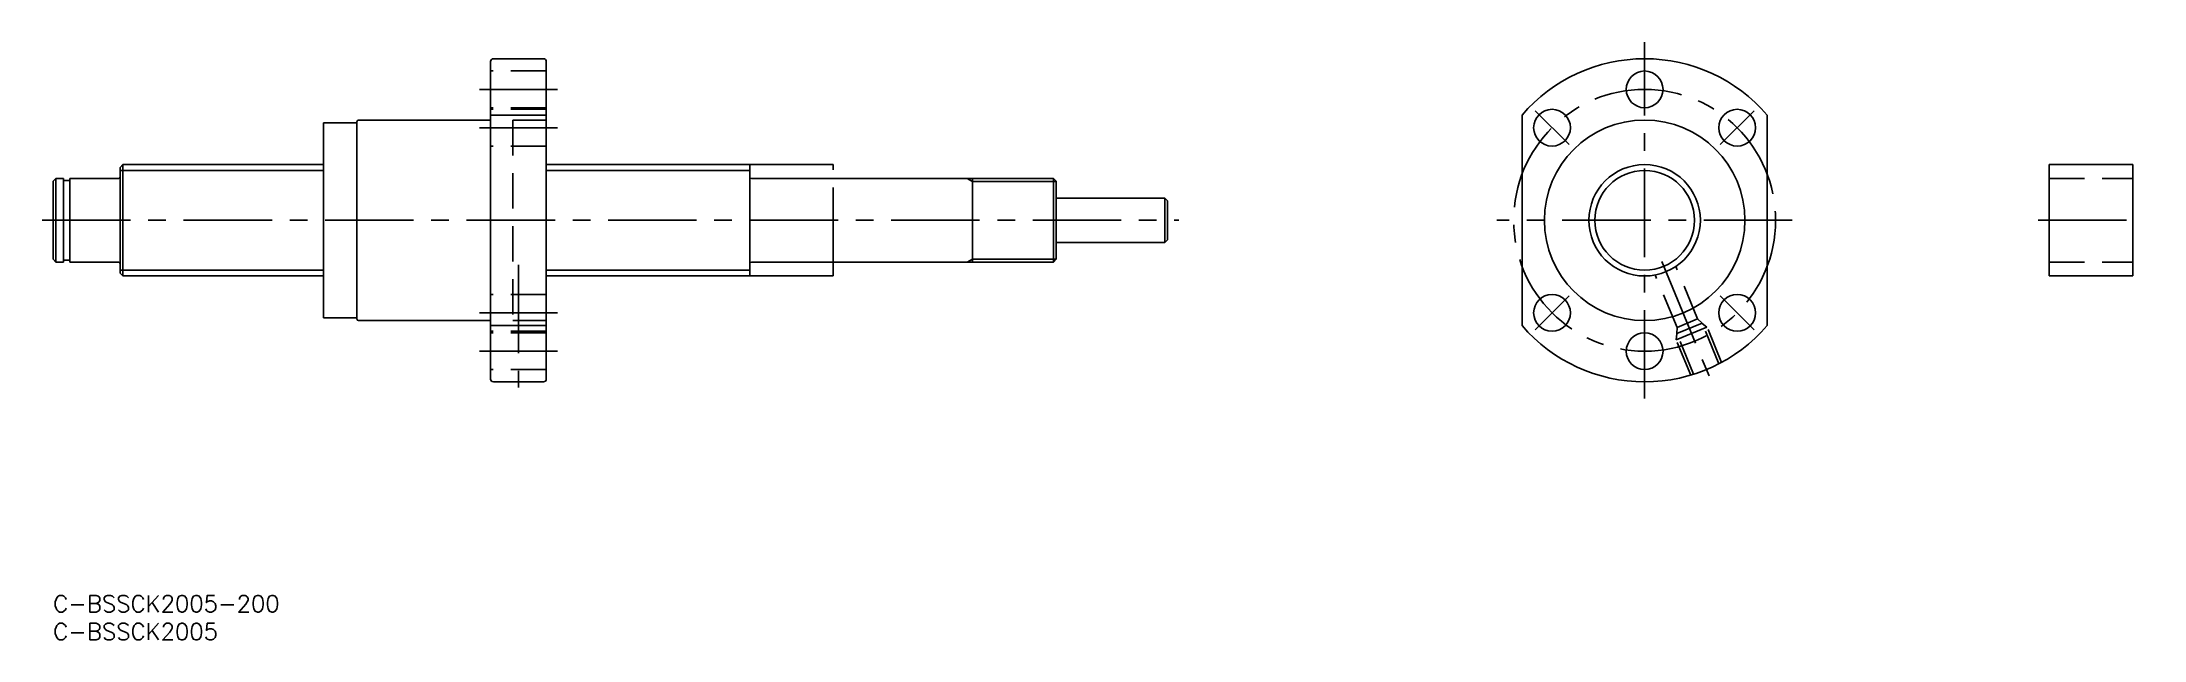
# Model space of a CAD drawing. Extents: x -2 to 375, y -8 to 99.
import ezdxf

# ---------------------------------------------------------------- set-up
doc = ezdxf.new("R2010")
doc.units = 0
doc.header["$LTSCALE"] = 0.5
for name, pattern in [('CENTER', [50.8, 31.75, -6.35, 6.35, -6.35]), ('DASHED', [19.05, 12.7, -6.35]), ('PHANTOM', [63.5, 31.75, -6.35, 6.35, -6.35, 6.35, -6.35])]:
    doc.linetypes.add(name, pattern=pattern)
doc.layers.get('0').update_dxf_attribs({"linetype": 'CONTINUOUS'})
doc.layers.add('CENTER', color=1, linetype='CENTER')
doc.styles.get("Standard").update_dxf_attribs({"font": 'txt.shx', "height": 3, "bigfont": 'bigfont.shx'})

# ---------------------------------------------------------------- blocks, each defined once
blk = doc.blocks.new('*U32')
at = {"color": 7, "linetype": 'CONTINUOUS'}
blk.add_text('C-BSSCK2005-200', height=3, dxfattribs=at).set_placement((0, -3))
blk = doc.blocks.new('*U33')
at = {"color": 7, "linetype": 'CONTINUOUS'}
blk.add_text('C-BSSCK2005', height=3, dxfattribs=at).set_placement((0, -8))

msp = doc.modelspace()

# ---------------------------------------------------------------- linework, layer by layer
at = {"color": 7, "linetype": 'CONTINUOUS'}
for p, q in [((78.5, 86.23), (78.5, 95.84)), ((79, 96.34), (88, 96.34)), ((88.5, 38.84), (88.5, 95.84)), ((48.5, 84.84), (48.5, 49.84)), ((48.5, 84.84), (54.5, 84.84)), ((54.5, 85.04), (54.5, 49.64)), ((54.8, 85.34), (78.5, 85.34)), ((78.5, 48.45), (78.5, 86.23)), ((78.5, 86.23), (88.5, 86.23)), ((263.62, 48.45), (263.62, 86.23)), ((307.62, 86.23), (307.62, 48.45)), ((12.5, 77.34), (12, 76.84)), ((12, 57.84), (12, 76.84)), ((12.5, 77.34), (12.5, 57.34)), ((48.5, 77.34), (12.5, 77.34)), ((125, 77.34), (88.5, 77.34)), ((125, 57.34), (125, 77.34)), ((358.24, 57.34), (358.24, 77.34)), ((358.24, 77.34), (373.24, 77.34)), ((373.24, 57.34), (373.24, 77.34)), ((0.5, 74.84), (0, 74.34)), ((0, 60.34), (0, 74.34)), ((1.85, 74.84), (0.5, 74.84)), ((0.5, 59.84), (0.5, 74.84)), ((1.85, 59.84), (1.85, 74.84)), ((3, 74.49), (1.85, 74.49)), ((11.7, 74.84), (3, 74.84)), ((3, 74.84), (3, 59.84)), ((179.5, 74.84), (125.3, 74.84)), ((165, 74.84), (165, 59.84)), ((180, 74.34), (179.5, 74.84)), ((179.5, 59.84), (179.5, 74.84)), ((180, 74.34), (180, 60.34)), ((199.5, 71.34), (180, 71.34)), ((200, 70.84), (199.5, 71.34)), ((199.5, 63.34), (199.5, 71.34)), ((200, 63.84), (200, 70.84)), ((180, 63.34), (199.5, 63.34)), ((199.5, 63.34), (200, 63.84)), ((0, 60.34), (0.5, 59.84)), ((0.5, 59.84), (1.85, 59.84)), ((1.85, 60.19), (3, 60.19)), ((3, 59.84), (11.7, 59.84)), ((12, 57.84), (12.5, 57.34)), ((12.5, 57.34), (48.5, 57.34)), ((88.5, 57.34), (125, 57.34)), ((125.3, 59.84), (179.5, 59.84)), ((179.5, 59.84), (180, 60.34)), ((358.24, 57.34), (373.24, 57.34)), ((54.5, 49.84), (48.5, 49.84)), ((78.5, 49.34), (54.8, 49.34)), ((78.5, 48.45), (78.5, 38.84)), ((78.5, 48.45), (88.5, 48.45)), ((88, 38.34), (79, 38.34))]:
    msp.add_line(p, q, dxfattribs=at)
at = {"color": 3, "linetype": 'DASHED'}
for p, q in [((88.5, 94.14), (78.5, 94.14)), ((88.5, 87.54), (78.5, 87.54)), ((88.5, 87.26), (78.5, 87.26)), ((82.5, 85.34), (82.5, 49.34)), ((82.5, 85.34), (88.5, 85.34)), ((88.5, 80.66), (78.5, 80.66)), ((358.24, 74.84), (373.24, 74.84)), ((291.43, 48.1), (287.52, 57.52)), ((295.12, 49.63), (291.22, 59.05)), ((358.24, 59.84), (373.24, 59.84)), ((88.5, 54.02), (78.5, 54.02)), ((88.5, 49.34), (82.5, 49.34)), ((295.12, 49.63), (291.43, 48.1)), ((295.12, 49.63), (295.93, 48.88)), ((88.5, 47.42), (78.5, 47.42)), ((88.5, 47.14), (78.5, 47.14)), ((296.81, 48.16), (291.27, 45.87)), ((291.27, 45.87), (291.41, 46.94)), ((293.89, 39.54), (291.27, 45.87)), ((295.93, 48.88), (291.39, 47)), ((291.43, 48.1), (291.39, 47)), ((294.41, 39.7), (291.39, 47)), ((298.95, 41.58), (295.93, 48.88)), ((296.81, 48.16), (295.95, 48.82)), ((299.43, 41.84), (296.81, 48.16)), ((88.5, 40.54), (78.5, 40.54))]:
    msp.add_line(p, q, dxfattribs=at)
at = {"color": 3, "linetype": 'CONTINUOUS'}
for p, q in [((48.5, 76.29), (12, 76.29)), ((125, 76.29), (88.5, 76.29)), ((164.06, 74.84), (165, 74.3)), ((180, 74.3), (165, 74.3)), ((164.06, 59.84), (165, 60.38)), ((180, 60.38), (165, 60.38)), ((48.5, 58.39), (12, 58.39)), ((125, 58.39), (88.5, 58.39))]:
    msp.add_line(p, q, dxfattribs=at)
at = {"color": 3, "linetype": 'PHANTOM'}
for p, q in [((125, 77.34), (140, 77.34)), ((140, 57.34), (140, 77.34)), ((125, 57.34), (140, 57.34))]:
    msp.add_line(p, q, dxfattribs=at)
at = {"color": 7, "linetype": 'CONTINUOUS'}
for centre, radius in [((285.62, 90.84), 3.3), ((269, 83.96), 3.3), ((302.24, 83.96), 3.3), ((285.62, 67.34), 18), ((285.62, 67.34), 8.95), ((269, 50.72), 3.3), ((302.24, 50.72), 3.3), ((285.62, 43.84), 3.3)]:
    msp.add_circle(centre, radius, dxfattribs=at)
at = {"color": 3, "linetype": 'CONTINUOUS'}
msp.add_circle((285.62, 67.34), 10, dxfattribs=at)
at = {"color": 7, "linetype": 'CONTINUOUS'}
for centre, radius, start, end in [((79, 95.84), 0.5, 90, 180), ((88, 95.84), 0.5, 0, 90), ((54.8, 85.04), 0.3, 90, 180), ((11.7, 75.14), 0.3, 270, 0), ((125.3, 75.14), 0.3, 180, 270), ((11.7, 59.54), 0.3, 0, 90), ((125.3, 59.54), 0.3, 90, 180), ((54.8, 49.64), 0.3, 180, 270), ((79, 38.84), 0.5, 180, 270), ((88, 38.84), 0.5, 270, 0)]:
    msp.add_arc(centre, radius, start, end, dxfattribs=at)
at = {"color": 7, "linetype": 'CONTINUOUS', "extrusion": (0, 0, -1)}
for start, end in [(40.6572, 139.3428), (220.6572, 319.3428)]:
    msp.add_arc((-285.62, 67.34), 29, start, end, dxfattribs=at)
at = {"layer": 'CENTER', "color": 1, "linetype": 'CENTER'}
for p, q in [((285.62, 35.34), (285.62, 99.34)), ((90.5, 90.84), (76.5, 90.84)), ((272.05, 80.92), (265.96, 87)), ((299.2, 80.92), (305.28, 87)), ((90.5, 83.96), (76.5, 83.96)), ((-2, 67.34), (202, 67.34)), ((312.12, 67.34), (259.12, 67.34)), ((356.24, 67.34), (375.24, 67.34)), ((83.5, 59.34), (83.5, 37.34)), ((288.68, 59.95), (297.48, 38.7)), ((272.05, 53.76), (265.96, 47.68)), ((299.2, 53.76), (305.28, 47.68)), ((90.5, 50.72), (76.5, 50.72)), ((90.5, 43.84), (76.5, 43.84))]:
    msp.add_line(p, q, dxfattribs=at)
msp.add_circle((285.62, 67.34), 23.5, dxfattribs=at)

# ---------------------------------------------------------------- block references
at = {"color": 7, "linetype": 'CONTINUOUS'}
for name in ['*U32', '*U33']:
    msp.add_blockref(name, (0, 0), dxfattribs=at)

doc.saveas('drawing.dxf')
